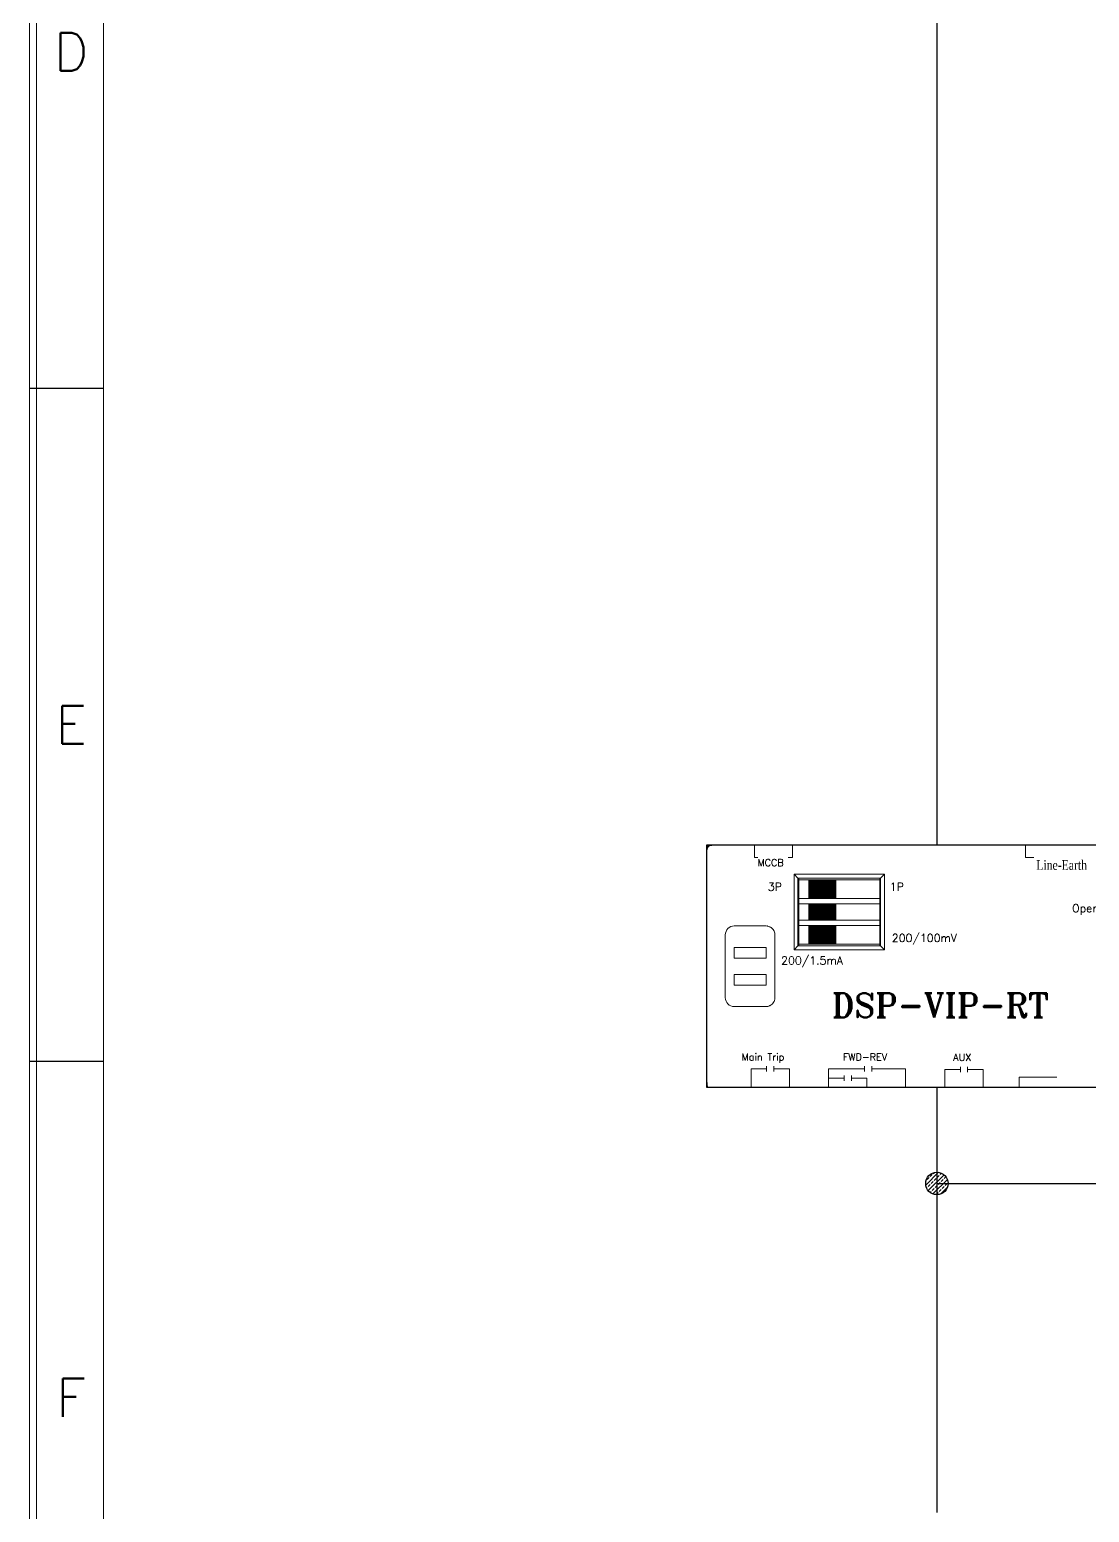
# Model space of a CAD drawing. Header units: millimetres. Extents: x 107 to 2900, y 85 to 3996.
# Drawn here: x 111.1 to 213.2, y 1556.1 to 1698.8 of the extents above; entities that cross this region are included whole.
import ezdxf
from ezdxf.enums import TextEntityAlignment as Align

# ---------------------------------------------------------------- set-up
doc = ezdxf.new("R2010")
doc.units = ezdxf.units.MM
for name, color, linetype in [('20', 2, 'Continuous'), ('30', 3, 'Continuous'), ('70', 7, 'Continuous')]:
    doc.layers.add(name, color=color, linetype=linetype)
doc.styles.add('SIMPLEX', font='SIMPLEX')
doc.styles.add('SS', font='batang.ttc', dxfattribs={"width": 0.8})
doc.styles.add('STYLE2', font='romant.shx')

msp = doc.modelspace()

# ---------------------------------------------------------------- hatches: boundary and pattern name
at = {"layer": '70', "lineweight": 15}
h = msp.add_hatch(dxfattribs=at)
h.set_pattern_fill('ANSI31', color=256, scale=0.518249, style=0)
h.set_pattern_definition([(45, (-1447.837265, 7998.4676), (-0.04580716234, 0.04580716234), [])])
h.paths.add_polyline_path([(188.774, 1616.976), (186.182, 1616.976), (186.182, 1615.162), (188.774, 1615.162)])
h.paths.add_polyline_path([(188.774, 1614.644), (186.182, 1614.644), (186.182, 1613.091), (188.774, 1613.091)])
h.paths.add_polyline_path([(188.774, 1612.573), (186.182, 1612.573), (186.182, 1610.759), (188.774, 1610.759)])
at = {"layer": '70'}
h = msp.add_hatch(dxfattribs=at)
h.set_pattern_fill('ANSI33', color=256, scale=2.15937, style=0)
h.set_pattern_definition([(45, (1938.5415, 999.3874), (-0.38172635, 0.38172635), []), (45, (1938.9232, 999.3874), (-0.38172635, 0.38172635), [0.26992129, -0.13496065])])
h.paths.add_polyline_path([(198.504, 1588.817, 0.4142136), (197.424, 1587.737, 0.4142136), (198.504, 1586.657)])
h.paths.add_polyline_path([(198.504, 1588.817), (198.504, 1587.737), (199.584, 1587.737, 0.4142136)])
h.paths.add_polyline_path([(199.584, 1587.737), (198.504, 1587.737), (198.504, 1586.657, 0.4142136)])

# ---------------------------------------------------------------- linework, layer by layer
at = {"color": 0, "lineweight": 30}
for p, q in [((198.504, 1719.764), (198.504, 1687.373)), ((198.504, 1687.373), (198.504, 1629.338)), ((198.504, 1629.338), (198.504, 1620.285)), ((198.504, 1597.005), (198.504, 1587.737)), ((198.504, 1597.005), (198.504, 1556.072))]:
    msp.add_line(p, q, dxfattribs=at)
at = {"color": 7, "lineweight": 30}
for p, q in [((255.618, 1620.285), (176.306, 1620.285)), ((176.306, 1620.285), (176.306, 1597.005)), ((176.306, 1597.005), (255.618, 1597.005))]:
    msp.add_line(p, q, dxfattribs=at)
at = {"color": 7, "lineweight": 15}
for p, q in [((184.756, 1610.23), (184.756, 1617.505)), ((184.756, 1617.505), (193.448, 1617.505)), ((185.129, 1617.132), (184.756, 1617.505)), ((193.075, 1617.132), (193.448, 1617.505)), ((193.448, 1617.505), (193.448, 1610.23)), ((185.129, 1610.604), (185.129, 1617.132)), ((185.129, 1617.132), (193.075, 1617.132)), ((185.129, 1616.976), (193.075, 1616.976)), ((185.207, 1610.604), (185.207, 1617.132)), ((188.774, 1615.162), (188.774, 1616.976)), ((192.997, 1617.132), (192.997, 1610.604)), ((193.075, 1617.132), (193.075, 1610.604)), ((185.207, 1615.162), (192.997, 1615.162)), ((185.207, 1614.644), (192.997, 1614.644)), ((188.774, 1613.091), (188.774, 1614.644)), ((193.075, 1613.091), (185.207, 1613.091)), ((178.132, 1605.621), (178.132, 1611.669)), ((178.99, 1612.527), (182.053, 1612.527)), ((182.911, 1611.669), (182.911, 1605.621)), ((193.075, 1612.573), (185.207, 1612.573)), ((188.774, 1610.759), (188.774, 1612.573)), ((185.129, 1610.604), (184.756, 1610.23)), ((193.448, 1610.23), (184.756, 1610.23)), ((192.997, 1610.759), (185.129, 1610.759)), ((193.075, 1610.604), (185.129, 1610.604)), ((193.075, 1610.604), (193.448, 1610.23)), ((182.053, 1604.763), (178.99, 1604.763))]:
    msp.add_line(p, q, dxfattribs=at)
at = {"color": 7, "lineweight": 0}
for p, q in [((178.99, 1610.454), (182.053, 1610.454)), ((178.99, 1609.417), (182.053, 1609.417)), ((178.99, 1607.863), (182.053, 1607.863)), ((178.99, 1606.826), (182.053, 1606.826))]:
    msp.add_line(p, q, dxfattribs=at)
at = {"color": 7, "lineweight": 30}
msp.add_arc((176.824, 1619.766), 0.518, 90, 180, dxfattribs=at)
at = {"color": 7, "lineweight": 15}
for points in [[(176.43, 1620.285), (176.383, 1619.867), (176.342, 1619.45), (176.306, 1619.031)], [(178.99, 1612.527), (178.516, 1612.527), (178.132, 1612.142), (178.132, 1611.669)], [(178.132, 1605.621), (178.132, 1605.148), (178.516, 1604.763), (178.99, 1604.763)], [(176.306, 1598.259), (176.342, 1597.84), (176.383, 1597.422), (176.43, 1597.005)]]:
    msp.add_open_spline(points, degree=3, dxfattribs=at)
for points, knots in [([(182.911, 1611.669), (182.865, 1612.069), (182.949, 1611.538), (182.869, 1611.934), (182.702, 1612.301), (182.945, 1611.822), (182.747, 1612.173), (182.475, 1612.47), (182.854, 1612.091), (182.557, 1612.363), (182.207, 1612.561), (182.685, 1612.318), (182.318, 1612.485), (181.923, 1612.565), (182.453, 1612.481), (182.053, 1612.527)], [0, 0, 0, 0, 1, 1, 1, 2, 2, 2, 3, 3, 3, 4, 4, 4, 5, 5, 5, 5]), ([(182.053, 1604.763), (182.453, 1604.809), (181.923, 1604.725), (182.318, 1604.805), (182.685, 1604.972), (182.207, 1604.729), (182.557, 1604.927), (182.854, 1605.199), (182.475, 1604.82), (182.747, 1605.117), (182.945, 1605.468), (182.702, 1604.989), (182.869, 1605.356), (182.949, 1605.751), (182.865, 1605.221), (182.911, 1605.621)], [0, 0, 0, 0, 1, 1, 1, 2, 2, 2, 3, 3, 3, 4, 4, 4, 5, 5, 5, 5]), ([(176.311, 1599.132), (176.311, 1599.129), (176.309, 1599.128), (176.306, 1599.128), (176.303, 1599.128), (176.301, 1599.129), (176.301, 1599.132), (176.301, 1599.135), (176.303, 1599.137), (176.306, 1599.137), (176.309, 1599.137), (176.311, 1599.135), (176.311, 1599.132)], [0, 0, 0, 0, 1, 1, 1, 2, 2, 2, 3, 3, 3, 4, 4, 4, 4])]:
    msp.add_open_spline(points, degree=3, knots=knots, dxfattribs=at)
at = {"layer": '20', "color": 0, "lineweight": 13}
msp.add_lwpolyline([(118.272, 1400.839), (118.272, 1916.281), (924.581, 1916.281), (924.581, 1400.839)], dxfattribs=at)
at = {"layer": '30', "color": 0}
for p, q in [((111.146, 1664.283), (118.272, 1664.283)), ((111.146, 1599.501), (118.272, 1599.501))]:
    msp.add_line(p, q, dxfattribs=at)
at = {"layer": '70', "lineweight": 15}
for p, q in [((180.926, 1619.128), (180.926, 1620.285)), ((184.61, 1619.128), (184.61, 1620.285)), ((207.039, 1619.128), (207.039, 1620.285)), ((181.257, 1619.128), (180.926, 1619.128)), ((184.181, 1619.128), (184.61, 1619.128)), ((207.831, 1619.128), (207.039, 1619.128)), ((180.616, 1598.759), (180.616, 1597.005)), ((182.109, 1598.759), (180.616, 1598.759)), ((182.109, 1599.021), (182.109, 1598.515)), ((182.807, 1599.021), (182.807, 1598.515)), ((182.807, 1598.759), (184.3, 1598.759)), ((184.3, 1598.759), (184.3, 1597.005)), ((191.531, 1598.759), (188.08, 1598.759)), ((188.08, 1598.759), (188.08, 1597.005)), ((191.531, 1599.021), (191.531, 1598.515)), ((192.23, 1599.021), (192.23, 1598.515)), ((192.23, 1598.759), (195.494, 1598.759)), ((195.494, 1598.759), (195.494, 1597.005)), ((199.272, 1598.698), (199.272, 1597.005)), ((200.764, 1598.698), (199.272, 1598.698)), ((200.764, 1598.96), (200.764, 1598.453)), ((201.463, 1598.96), (201.463, 1598.453)), ((201.463, 1598.698), (202.956, 1598.698)), ((202.956, 1598.698), (202.956, 1597.005)), ((189.572, 1597.856), (188.08, 1597.856)), ((189.572, 1598.117), (189.572, 1597.611)), ((190.271, 1598.117), (190.271, 1597.611)), ((190.271, 1597.856), (191.764, 1597.856)), ((191.764, 1597.856), (191.764, 1597.005)), ((206.43, 1597.952), (206.43, 1597.005)), ((210.058, 1597.952), (206.43, 1597.952))]:
    msp.add_line(p, q, dxfattribs=at)
at = {"layer": '70', "lineweight": 13}
for p, q in [((186.182, 1616.976), (186.182, 1615.162)), ((186.182, 1614.644), (186.182, 1613.091)), ((186.182, 1612.573), (186.182, 1610.759)), ((178.99, 1610.454), (178.99, 1609.417)), ((182.053, 1610.454), (182.053, 1609.417)), ((178.99, 1607.863), (178.99, 1606.826)), ((182.053, 1607.863), (182.053, 1606.826))]:
    msp.add_line(p, q, dxfattribs=at)
at = {"layer": '70', "color": 0, "lineweight": 30}
msp.add_line((198.504, 1587.737), (283.994, 1587.737), dxfattribs=at)
at = {"layer": '70', "color": 0, "lineweight": 13}
for points in [[(931.707, 1340.377), (111.146, 1340.377), (111.146, 1923.407), (931.707, 1923.407)], [(931.059, 1341.025), (111.794, 1341.025), (111.794, 1922.759), (931.059, 1922.759)]]:
    msp.add_lwpolyline(points, close=True, dxfattribs=at)
at = {"layer": '70'}
msp.add_circle((198.504, 1587.737), 1.08, dxfattribs=at)

# ---------------------------------------------------------------- texts
at = {"color": 0, "style": 'STYLE2'}
for s, height, p in [('MCCB', 0.6754, (181.235, 1618.293)), ('3P', 0.7704, (182.228, 1615.91)), ('1P', 0.7704, (193.967, 1615.91)), ('Operating Trip', 0.77041, (211.525, 1613.84)), ('200/100mV', 0.7704, (194.164, 1610.982)), ('200/1.5mA', 0.7704, (183.51, 1608.814)), ('DSP-VIP-RT', 2.3224, (188.378, 1603.725)), ('Main Trip', 0.6754, (179.697, 1599.558)), ('FWD-REV', 0.6754, (189.459, 1599.558)), ('AUX', 0.6754, (200.076, 1599.547))]:
    msp.add_text(s, height=height, dxfattribs=at).set_placement(p)
at = {"color": 0, "style": 'SS', "width": 0.8}
msp.add_text('Line-Earth', height=0.9328, dxfattribs=at).set_placement((208.075, 1617.926))
at = {"layer": '30', "color": 0, "style": 'SIMPLEX'}
for s, p in [('D', (115.141, 1696.673)), ('E', (115.141, 1631.892)), ('F', (115.141, 1567.111))]:
    msp.add_text(s, height=3.671, dxfattribs=at).set_placement(p, align=Align.MIDDLE)

doc.saveas('drawing.dxf')
